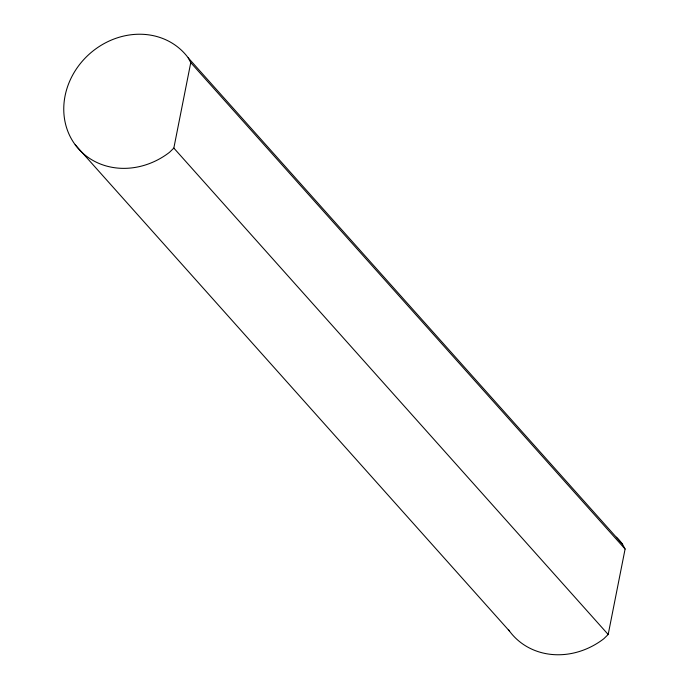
<?xml version="1.0" encoding="UTF-8"?>
<svg xmlns="http://www.w3.org/2000/svg" width="689" height="689" viewBox="0 0 689 689"><rect width="100%" height="100%" fill="white"/><g stroke="black" fill="none" stroke-linecap="round" stroke-linejoin="round"><path stroke-width="1.03" d="M75.213 144.776A71.329 63.44 -41.8 0 0 169.468 152.347L173.835 148.083L190.758 62.63L188.183 57.807A71.329 63.44 -41.8 0 0 93.937 50.245A71.329 63.44 -41.8 0 0 75.213 144.776L509.559 631.193M508.361 629.505A71.329 63.44 -41.8 0 0 603.805 638.755L608.18 634.491L625.095 549.038L622.529 544.224A71.329 63.44 -41.8 0 0 616.371 537.196M188.183 57.807L622.529 544.224M190.758 62.63L625.095 549.038M173.835 148.083L608.18 634.491"/></g></svg>
